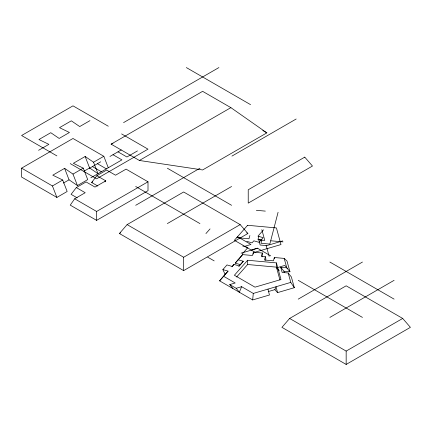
<?xml version="1.0" encoding="UTF-8"?>
<svg xmlns="http://www.w3.org/2000/svg" width="432" height="432" viewBox="0 0 432 432"><rect width="100%" height="100%" fill="white"/><g stroke="black" fill="none" stroke-linecap="round" stroke-linejoin="round"><path stroke-width="0.65" d="M108.275 167.751L103.82 156.281L72.986 138.483L21.6 168.151L21.6 177.05L56.884 197.424L67.16 191.489L62.71 180.02L52.785 175.176L64.6 168.35L72.986 174.085L77.441 185.555L87.718 179.62L83.268 168.151L73.337 163.307L85.158 156.487L93.544 162.216L97.994 173.686L89.608 167.956L85.158 156.487M274.261 258.779L274.347 257.504L284.191 258.406L287.005 261.031L289.948 271.771L283.905 271.215L280.73 267.257L286.772 267.808L289.948 271.771M262.078 256.829L262.348 253.006L253.384 252.185L252.466 255.501L242.638 254.605L235.24 263.142L240.435 264.654L243.302 261.247L238.108 259.735M253.244 254.097L253.384 252.185M252.661 299.943L253.287 293.425L241.623 286.691L236.169 288.295L229.743 284.585L235.197 282.982L223.533 276.248L219.607 280.859L252.661 299.943L269.444 295.007L267.98 289.1M258.865 236.282L257.953 239.598L261.905 239.96L260.993 243.281L269.822 244.085L278.078 212.285M262.348 253.006L261.436 256.322L265.388 256.684L265.891 259.103L265.588 260.204M265.388 256.684L264.476 260.005L273.434 260.82L274.347 257.504L274.595 258.714M249.901 235.462L248.983 238.777L236.844 237.67M268.666 291.465L274.892 289.629L276.075 286.718L277.538 292.626L294.316 287.69L291.368 276.95L288.193 272.992L282.15 272.435L280.73 267.257M241.623 286.691L239.344 292.253L236.169 288.295M77.209 197.883L71.091 194.351L76.313 187.574L85.212 192.715L74.682 198.796L70.227 205.13L96.611 220.358L148.003 190.69L148.003 181.791L126.068 169.128L115.533 175.208L106.634 170.073L96.871 175.705L91.649 182.482L97.767 186.019M104.965 181.888L105.77 180.846L96.871 175.705M242.638 254.605L235.24 263.142M219.607 280.859L228.053 271.129L222.869 269.595L226.989 264.929L232.178 266.452L233.993 264.395L239.177 265.923L243.302 261.247M231.946 266.83L233.993 264.395M119.41 233.523L127.116 224.618L183.649 191.986L240.176 224.618L247.882 233.523L183.649 270.61L119.41 233.523L120.577 232.848M289.634 318.449L281.929 327.348L346.162 364.435L410.4 327.348L402.694 318.449L346.162 285.811L289.634 318.449L346.162 351.086L402.694 318.449M205.929 233.572L210.049 228.901M242.32 253.865L247.898 247.541L242.714 246.013M263.542 229.819L257.953 236.147L263.147 237.665L259.022 242.336L253.838 240.813L252.023 242.87L246.834 241.342M223.533 276.248L228.053 271.129M238.788 266.528L240.435 264.654M247.622 260.258L234.387 275.254L255.004 287.156L280.984 279.515L276.421 262.888L247.622 260.258L247.622 264.508L236.596 277.004M38.599 150.298L48.875 144.364L38.95 139.52L50.771 132.7L59.157 138.429L69.433 132.494L59.503 127.656L71.323 120.83L79.709 126.56L89.991 120.631M123.563 122.612L218.911 67.565M111.127 144.153L202.619 91.33L230.882 107.649L266.857 132.867L202.619 169.954L139.39 160.472L111.127 144.153L112.984 143.386M21.6 168.151L52.434 185.954L62.71 180.02M72.986 174.085L83.268 168.151M93.544 162.216L103.82 156.281M63.423 183.071L69.05 179.825L77.441 185.555M83.981 171.207L89.608 167.956M89.375 168.34L100.683 161.811M109.933 156.47L121.235 149.947M90.839 177.822L121.932 159.872L113.027 154.737M137.457 150.908L126.922 156.989L118.022 151.853M76.313 187.574L86.076 181.937L94.981 187.078L105.77 180.846M91.649 182.482L92.777 181.829M139.39 160.472L230.882 107.649M74.682 198.796L96.611 211.459L148.003 181.791M135.702 205.303L199.935 168.221M231.935 156.092L296.174 119.005M167.357 223.582L231.59 186.494M127.116 224.618L183.649 257.256L240.176 224.618M298.22 299.133L362.453 262.046M329.875 317.412L394.108 280.325M245.495 246.073L250.943 244.469L237.627 236.779M251.915 249.777L257.369 248.173L270.686 255.863M241.094 253.157L257.872 248.222M265.966 245.84L282.744 240.905M253.287 293.425L290.774 282.398L294.316 287.69M256.349 210.298L265.324 211.118M270.859 240.781L283.014 241.893M247.622 264.508L276.421 267.143L279.931 279.931M186.332 67.565L250.565 104.652M262.769 130.507L266.857 132.867M108.275 126.214L72.986 105.845L21.6 135.513L56.884 155.887M121.619 133.92L148.003 149.153L96.611 178.821L70.227 163.593M167.357 168.221L231.59 205.303M329.875 262.046L394.108 299.133M246.715 232.848L247.882 233.523M97.465 163.717L106.369 168.858M135.702 186.494L199.935 223.582M298.22 280.325L362.453 317.412M92.475 166.601L101.374 171.742M207.749 257.175L214.175 260.885M287.35 268.445L284.71 265.453L276.615 267.835L279.256 270.826M274.892 289.629L277.538 292.626M229.743 284.585L232.924 288.544M222.869 269.595L225.185 274.536M64.6 168.35L69.05 179.825M52.434 185.954L56.884 197.424M284.191 258.406L286.772 267.808M288.193 272.992L290.774 282.398M283.905 271.215L284.261 272.511M261.83 229.662L264.773 240.397L258.73 239.846L260.15 245.025L266.198 245.581L269.141 256.316M346.162 351.086L346.162 364.435M276.421 262.888L276.421 267.143M183.649 257.256L183.649 270.61M96.611 211.459L96.611 220.358M247.622 225.293L234.387 240.295L255.004 252.196L280.984 244.555L276.421 227.929L247.622 225.293M304.754 157.135L248.227 189.772L248.227 203.121L312.466 166.034L304.754 157.135"/></g></svg>
